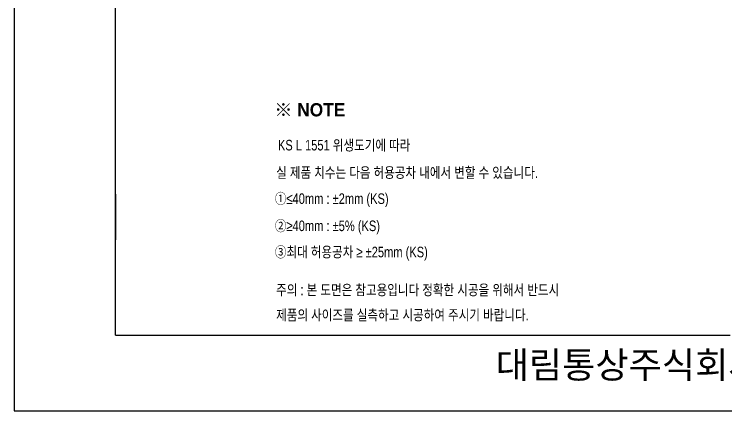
# Model space of a CAD drawing. Extents: x 61277 to 63703, y 58052 to 61482.
# Drawn here: x 61277 to 62620, y 58052 to 58801 of the extents above; entities that cross this region are included whole.
import ezdxf
from ezdxf.lldxf.tags import DXFTag

# ---------------------------------------------------------------- set-up
doc = ezdxf.new("R2010")
doc.units = 0
doc.header["$MEASUREMENT"] = 0
doc.layers.get('0').update_dxf_attribs({"linetype": 'CONTINUOUS'})
for name, color, linetype in [('2', 2, 'CONTINUOUS'), ('Dim', 4, 'CONTINUOUS'), ('LINE', 7, 'CONTINUOUS'), ('YA', 7, 'CONTINUOUS')]:
    doc.layers.add(name, color=color, linetype=linetype)
doc.styles.add('MtXpl_', font='')
doc.styles.add('굴림', font='', dxfattribs={"height": 3.2})
doc.styles.add('스타일1', font='txt.shx', dxfattribs={"bigfont": 'ghs.shx'})
doc.styles.get('MtXpl_').set_extended_font_data('Gulim', bold=True)
doc.styles.get('굴림').set_extended_font_data('Gulim')
tags = doc.linetypes.add('Amconstr', pattern=[9999, 9999, 0]).pattern_tags.tags
tags[6:7] = [DXFTag(74, 4), DXFTag(75, 0), DXFTag(340, '0'), DXFTag(46, 1.0), DXFTag(50, 0.0), DXFTag(44, 0.0), DXFTag(45, 0.0)]
tags[4:5] = [DXFTag(74, 4), DXFTag(75, 0), DXFTag(340, '0'), DXFTag(46, 1.0), DXFTag(50, 0.0), DXFTag(44, 0.0), DXFTag(45, 0.0)]

msp = doc.modelspace()

# ---------------------------------------------------------------- linework, layer by layer
at = {"layer": 'LINE', "linetype": 'Amconstr'}
msp.add_line((62555.9, 58194.5), (62627.9, 58194.5), dxfattribs=at)
at = {"layer": 'YA', "color": 7}
for p, q in [((61468.4, 58194.5), (61468.4, 60292.3)), ((61468.4, 58461), (61468.4, 58374.5)), ((61468.4, 58194.5), (62555.9, 58194.5)), ((61540.4, 58194.5), (62555.9, 58194.5))]:
    msp.add_line(p, q, dxfattribs=at)
at = {"layer": 'YA', "color": 0}
msp.add_lwpolyline([(61277, 58052), (63702.5, 58052), (63702.5, 61482.4), (61277, 61482.4)], close=True, dxfattribs=at)

# ---------------------------------------------------------------- texts
at = {"color": 3, "style": '굴림', "width": 0.8}
for s, p in [('KS L 1551 위생도기에 따라', (61774.7, 58543.5)), ('실 제품 치수는 다음 허용공차 내에서 변할 수 있습니다.', (61771.3, 58491.8)), ('①≤40mm : ±2mm (KS)', (61769, 58442.5)), ('②≥40mm : ±5%%% (KS)', (61769, 58391.2)), ('③최대 허용공차 ≥ ±25mm (KS)', (61769, 58341.7))]:
    msp.add_text(s, height=20, dxfattribs=at).set_placement(p)
at = {"color": 1, "style": '굴림', "width": 0.8}
for s, p in [('주의 : 본 도면은 참고용입니다 정확한 시공을 위해서 반드시', (61771.3, 58270.2)), ('제품의 사이즈를 실측하고 시공하여 주시기 바랍니다.', (61771.3, 58222.8))]:
    msp.add_text(s, height=20, dxfattribs=at).set_placement(p)
at = {"layer": '2', "style": 'MtXpl_'}
msp.add_text('※ NOTE', height=25, dxfattribs=at).set_placement((61767.9, 58607.8))
at = {"layer": 'Dim', "color": 0, "insert": (62058.4, 58163.7), "char_height": 50, "width": 1090, "attachment_point": 1, "style": '스타일1'}
msp.add_mtext('{\\fGulim|b0|i0|c129|p50;       대림통상주식회사\\P}', dxfattribs=at)

doc.saveas('drawing.dxf')
